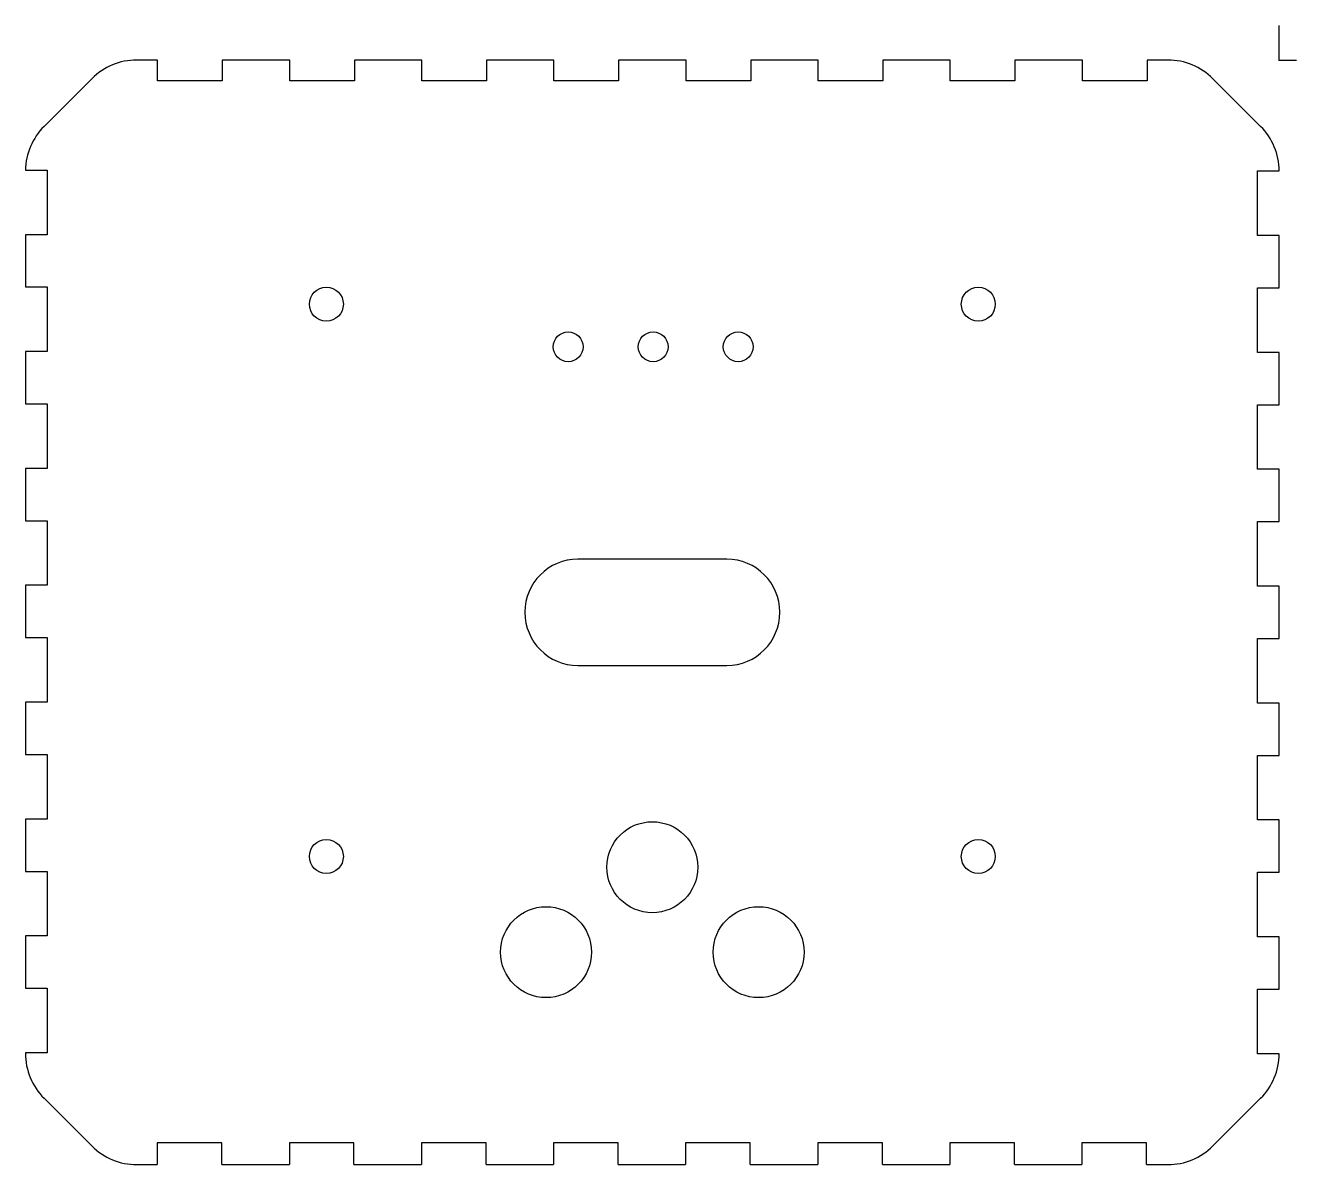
# Model space of a CAD drawing. Header units: millimetres. Extents: x -295 to 4, y -260 to 8.
import ezdxf

# ---------------------------------------------------------------- set-up
doc = ezdxf.new("R2010")
doc.units = ezdxf.units.MM
doc.header["$PDSIZE"] = -1

msp = doc.modelspace()

# ---------------------------------------------------------------- linework, layer by layer
at = {"color": 7, "linetype": 'Continuous'}
for q in [(0, 8.16), (4.08, 0)]:
    msp.add_line((0, 0), q, dxfattribs=at)
at = {"color": 7, "linetype": 'Continuous', "lineweight": 25}
for p, q in [((-263.89, 0), (-268.79, 0)), ((-263.89, -4.9), (-263.89, 0)), ((-248.69, 0), (-248.69, -4.9)), ((-232.8, 0), (-248.69, 0)), ((-232.8, -4.9), (-232.8, 0)), ((-217.6, 0), (-217.6, -4.9)), ((-201.72, 0), (-217.6, 0)), ((-201.72, -4.9), (-201.72, 0)), ((-186.52, 0), (-186.52, -4.9)), ((-170.64, 0), (-186.52, 0)), ((-170.64, -4.9), (-170.64, 0)), ((-155.44, 0), (-155.44, -4.9)), ((-139.56, 0), (-155.44, 0)), ((-139.56, -4.9), (-139.56, 0)), ((-124.36, 0), (-124.36, -4.9)), ((-108.48, 0), (-124.36, 0)), ((-108.48, -4.9), (-108.48, 0)), ((-93.28, 0), (-93.28, -4.9)), ((-77.4, 0), (-93.28, 0)), ((-77.4, -4.9), (-77.4, 0)), ((-62.2, 0), (-62.2, -4.9)), ((-46.31, 0), (-62.2, 0)), ((-46.31, -4.9), (-46.31, 0)), ((-31.11, 0), (-31.11, -4.9)), ((-26.21, 0), (-31.11, 0)), ((-279.39, -4.39), (-290.61, -15.61)), ((-248.69, -4.9), (-263.89, -4.9)), ((-217.6, -4.9), (-232.8, -4.9)), ((-186.52, -4.9), (-201.72, -4.9)), ((-155.44, -4.9), (-170.64, -4.9)), ((-124.36, -4.9), (-139.56, -4.9)), ((-93.28, -4.9), (-108.48, -4.9)), ((-62.2, -4.9), (-77.4, -4.9)), ((-31.11, -4.9), (-46.31, -4.9)), ((-4.39, -15.61), (-15.61, -4.39)), ((-295, -25.91), (-289.9, -25.91)), ((-289.9, -25.91), (-289.9, -41.11)), ((-5.1, -26.11), (0, -26.11)), ((-5.1, -41.31), (-5.1, -26.11)), ((-295, -41.11), (-295, -53.42)), ((-289.9, -41.11), (-295, -41.11)), ((0, -41.31), (-5.1, -41.31)), ((0, -53.62), (0, -41.31)), ((-295, -53.42), (-289.9, -53.42)), ((-289.9, -53.42), (-289.9, -68.62)), ((-5.1, -53.62), (0, -53.62)), ((-5.1, -68.82), (-5.1, -53.62)), ((-295, -68.62), (-295, -80.93)), ((-289.9, -68.62), (-295, -68.62)), ((0, -68.82), (-5.1, -68.82)), ((0, -81.13), (0, -68.82)), ((-295, -80.93), (-289.9, -80.93)), ((-289.9, -80.93), (-289.9, -96.13)), ((-5.1, -81.13), (0, -81.13)), ((-5.1, -96.33), (-5.1, -81.13)), ((-295, -96.13), (-295, -108.44)), ((-289.9, -96.13), (-295, -96.13)), ((0, -96.33), (-5.1, -96.33)), ((0, -108.64), (0, -96.33)), ((-295, -108.44), (-289.9, -108.44)), ((-289.9, -108.44), (-289.9, -123.64)), ((-5.1, -108.64), (0, -108.64)), ((-5.1, -123.84), (-5.1, -108.64)), ((-130, -117.5), (-165, -117.5)), ((-295, -123.64), (-295, -135.96)), ((-289.9, -123.64), (-295, -123.64)), ((0, -123.84), (-5.1, -123.84)), ((0, -136.16), (0, -123.84)), ((-295, -135.96), (-289.9, -135.96)), ((-289.9, -135.96), (-289.9, -151.16)), ((-5.1, -136.16), (0, -136.16)), ((-5.1, -151.36), (-5.1, -136.16)), ((-165, -142.5), (-130, -142.5)), ((-295, -151.16), (-295, -163.47)), ((-289.9, -151.16), (-295, -151.16)), ((0, -151.36), (-5.1, -151.36)), ((0, -163.67), (0, -151.36)), ((-295, -163.47), (-289.9, -163.47)), ((-289.9, -163.47), (-289.9, -178.67)), ((-5.1, -163.67), (0, -163.67)), ((-5.1, -178.87), (-5.1, -163.67)), ((-295, -178.67), (-295, -190.98)), ((-289.9, -178.67), (-295, -178.67)), ((0, -178.87), (-5.1, -178.87)), ((0, -191.18), (0, -178.87)), ((-295, -190.98), (-289.9, -190.98)), ((-289.9, -190.98), (-289.9, -206.18)), ((-5.1, -191.18), (0, -191.18)), ((-5.1, -206.38), (-5.1, -191.18)), ((-295, -206.18), (-295, -218.49)), ((-289.9, -206.18), (-295, -206.18)), ((0, -206.38), (-5.1, -206.38)), ((0, -218.69), (0, -206.38)), ((-295, -218.49), (-289.9, -218.49)), ((-289.9, -218.49), (-289.9, -233.69)), ((-5.1, -218.69), (0, -218.69)), ((-5.1, -233.89), (-5.1, -218.69)), ((-295, -233.69), (-295, -233.79)), ((-289.9, -233.69), (-295, -233.69)), ((0, -233.89), (-5.1, -233.89)), ((-290.61, -244.39), (-279.39, -255.61)), ((-15.61, -255.61), (-4.39, -244.39)), ((-248.79, -254.9), (-263.99, -254.9)), ((-263.99, -254.9), (-263.99, -260)), ((-248.79, -260), (-248.79, -254.9)), ((-217.7, -254.9), (-232.9, -254.9)), ((-232.9, -254.9), (-232.9, -260)), ((-217.7, -260), (-217.7, -254.9)), ((-186.62, -254.9), (-201.82, -254.9)), ((-201.82, -254.9), (-201.82, -260)), ((-186.62, -260), (-186.62, -254.9)), ((-155.54, -254.9), (-170.74, -254.9)), ((-170.74, -254.9), (-170.74, -260)), ((-155.54, -260), (-155.54, -254.9)), ((-124.46, -254.9), (-139.66, -254.9)), ((-139.66, -254.9), (-139.66, -260)), ((-124.46, -260), (-124.46, -254.9)), ((-93.38, -254.9), (-108.58, -254.9)), ((-108.58, -254.9), (-108.58, -260)), ((-93.38, -260), (-93.38, -254.9)), ((-62.3, -254.9), (-77.5, -254.9)), ((-77.5, -254.9), (-77.5, -260)), ((-62.3, -260), (-62.3, -254.9)), ((-31.21, -254.9), (-46.41, -254.9)), ((-46.41, -254.9), (-46.41, -260)), ((-31.21, -260), (-31.21, -254.9)), ((-268.79, -260), (-263.99, -260)), ((-248.79, -260), (-232.9, -260)), ((-217.7, -260), (-201.82, -260)), ((-186.62, -260), (-170.74, -260)), ((-155.54, -260), (-139.66, -260)), ((-124.46, -260), (-108.58, -260)), ((-93.38, -260), (-77.5, -260)), ((-62.3, -260), (-46.41, -260)), ((-31.21, -260), (-26.21, -260))]:
    msp.add_line(p, q, dxfattribs=at)
for centre, radius in [((-224.2, -57.47), 4), ((-70.8, -57.47), 4), ((-167.3, -67.5), 3.5), ((-147.3, -67.5), 3.5), ((-127.3, -67.5), 3.5), ((-147.5, -190), 10.7), ((-224.2, -187.47), 4), ((-70.8, -187.47), 4), ((-172.5, -210), 10.7), ((-122.5, -210), 10.7)]:
    msp.add_circle(centre, radius, dxfattribs=at)
for centre, radius, start, end in [((-26.21, -15), 15, 45, 90), ((-268.79, -15), 15, 90, 135), ((-280, -26.21), 15, 135, 178.854), ((-15, -26.21), 15, 0.382, 45), ((-165, -130), 12.5, 90, 270), ((-130, -130), 12.5, 270, 90), ((-280, -233.79), 15, 180, 225), ((-15, -233.79), 15, 315, 359.618), ((-268.79, -245), 15, 225, 270), ((-26.21, -245), 15, 270, 315)]:
    msp.add_arc(centre, radius, start, end, dxfattribs=at)
at = {"color": 7, "linetype": 'Continuous'}
msp.add_point((0, 0), dxfattribs=at)

doc.saveas('drawing.dxf')
